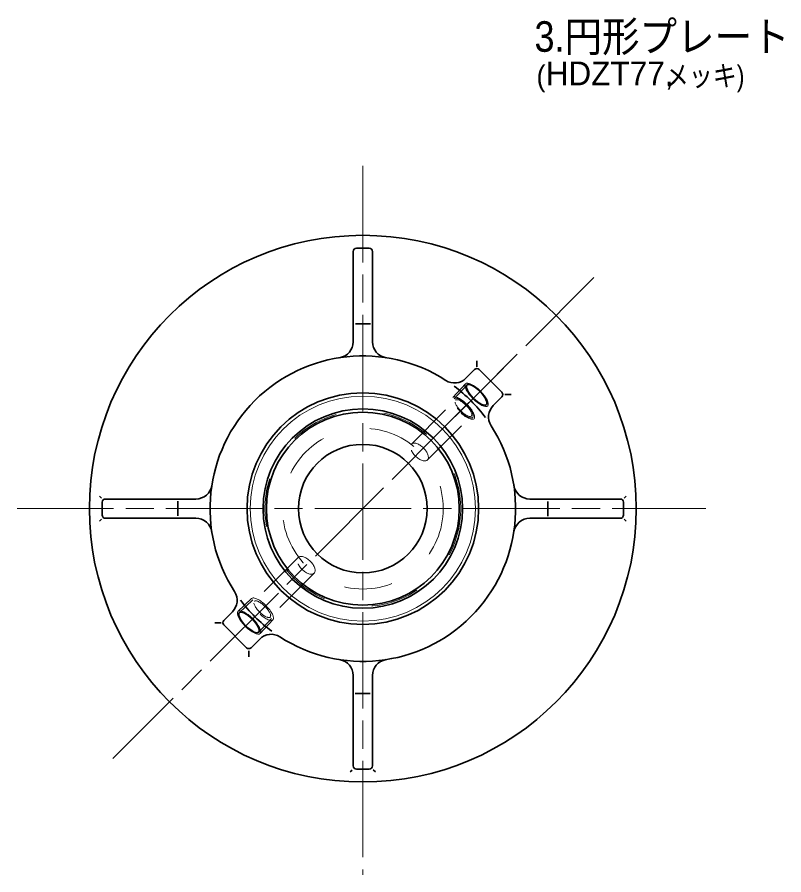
# Model space of a CAD drawing. Units: millimetres at full size, sheet at 1:2.5; details may follow other scales. Extents: x 2407 to 4087, y 1161 to 2364.
# Drawn here: x 3264.2 to 3502.5, y 1442.2 to 1708.9 of the extents above; entities that cross this region are included whole.
import ezdxf
from ezdxf.enums import TextEntityAlignment as Align

# ---------------------------------------------------------------- set-up
doc = ezdxf.new("R2010")
doc.units = ezdxf.units.MM
doc.header["$LTSCALE"] = 2.5
doc.linetypes.add('CHAIN', pattern=[18.5, 12, -1.5, 3.5, -1.5])
doc.linetypes.add('DASHED_SPACED', pattern=[12, 6, -6])
for name, color, linetype, lineweight in [('1外形線', 7, 'Continuous', 35), ('2細い実線', 3, 'Continuous', 20), ('3隠れ線', 2, 'DASHED_SPACED', 13), ('4中心線', 1, 'CHAIN', 15)]:
    doc.layers.add(name, color=color, linetype=linetype, lineweight=lineweight)
doc.layers.add('9文字', color=7, linetype='Continuous')
doc.styles.add('Arial', font='')
doc.styles.add('ＭＳ Ｐゴシック', font='')
doc.styles.get('Arial').set_extended_font_data('Arial')
doc.styles.get('ＭＳ Ｐゴシック').set_extended_font_data('MS PGothic')

msp = doc.modelspace()

# ---------------------------------------------------------------- linework, layer by layer
at = {"layer": '1外形線'}
for p, q in [((3368.629, 1636.057), (3368.629, 1607.944)), ((3369.629, 1637.057), (3373.629, 1637.057)), ((3374.629, 1636.057), (3374.629, 1607.944)), ((3374.008, 1613.557), (3369.362, 1613.557)), ((3407.098, 1602.053), (3407.098, 1600.13)), ((3403.686, 1596.599), (3406.391, 1599.304)), ((3414.876, 1592.233), (3407.805, 1599.304)), ((3412.171, 1588.113), (3414.876, 1590.818)), ((3415.817, 1591.525), (3417.704, 1591.525)), ((3290.35, 1559.336), (3289.732, 1559.954)), ((3290.629, 1554.057), (3290.629, 1558.057)), ((3291.629, 1559.057), (3319.743, 1559.057)), ((3314.129, 1558.435), (3314.129, 1553.79)), ((3423.516, 1559.057), (3451.629, 1559.057)), ((3429.129, 1553.679), (3429.129, 1558.324)), ((3452.629, 1558.057), (3452.629, 1554.057)), ((3453.529, 1559.956), (3452.874, 1559.302)), ((3289.73, 1552.157), (3290.385, 1552.812)), ((3291.629, 1553.057), (3319.743, 1553.057)), ((3423.516, 1553.057), (3451.629, 1553.057)), ((3452.908, 1552.778), (3453.527, 1552.159)), ((3331.088, 1524), (3328.383, 1521.295)), ((3325.634, 1520.588), (3327.556, 1520.588)), ((3335.454, 1512.81), (3328.383, 1519.881)), ((3339.573, 1515.515), (3336.868, 1512.81)), ((3336.161, 1511.869), (3336.161, 1509.982)), ((3368.629, 1504.17), (3368.629, 1476.057)), ((3374.629, 1504.17), (3374.629, 1476.057)), ((3369.251, 1498.557), (3373.897, 1498.557)), ((3373.629, 1475.057), (3369.629, 1475.057)), ((3368.35, 1474.778), (3367.732, 1474.159)), ((3375.529, 1474.157), (3374.874, 1474.812))]:
    msp.add_line(p, q, dxfattribs=at)
for radius in [85, 36, 31, 30, 20]:
    msp.add_circle((3371.629, 1556.057), radius, dxfattribs=at)
for centre, radius, start, end in [((3369.629, 1636.057), 1, 90, 180), ((3373.629, 1636.057), 1, 0, 90), ((3363.629, 1607.944), 5, 279.11496, 0), ((3379.629, 1607.944), 5, 180, 260.88504), ((3371.629, 1556.057), 47.5, 57.09445, 212.90555), ((3407.098, 1598.597), 1, 45, 135), ((3400.15, 1600.134), 5, 237.09445, 315), ((3371.629, 1556.057), 47.5, 36.56468, 53.26163), ((3414.169, 1591.525), 1, 315, 45), ((3415.707, 1584.578), 5, 135, 212.90555), ((3371.629, 1556.057), 47.5, 237.09445, 32.90555), ((3319.743, 1564.057), 5, 270, 350.88504), ((3423.516, 1564.057), 5, 189.11496, 270), ((3291.629, 1558.057), 1, 90, 180), ((3451.629, 1558.057), 1, 0, 90), ((3291.629, 1554.057), 1, 180, 270), ((3319.743, 1548.057), 5, 9.11496, 90), ((3423.516, 1548.057), 5, 90, 170.88504), ((3451.629, 1554.057), 1, 270, 0), ((3327.552, 1527.536), 5, 315, 32.90555), ((3371.629, 1556.057), 47.5, 216.73837, 233.43532), ((3329.09, 1520.588), 1, 135, 225), ((3343.109, 1511.98), 5, 57.09445, 135), ((3336.161, 1513.517), 1, 225, 315), ((3363.629, 1504.17), 5, 0, 80.88504), ((3379.629, 1504.17), 5, 99.11496, 180), ((3369.629, 1476.057), 1, 180, 270), ((3373.629, 1476.057), 1, 270, 0)]:
    msp.add_arc(centre, radius, start, end, dxfattribs=at)
for centre in [(3407.019, 1591.446), (3336.24, 1520.668)]:
    msp.add_ellipse(centre, major_axis=(-3.029, 3.029), ratio=0.34202, dxfattribs=at)
at = {"layer": '2細い実線'}
msp.add_circle((3371.629, 1556.057), 35, dxfattribs=at)
for centre in [(3407.019, 1591.446), (3336.24, 1520.668)]:
    msp.add_ellipse(centre, major_axis=(-3.439, 3.439), ratio=0.34202, dxfattribs=at)
at = {"layer": '3隠れ線'}
for p, q in [((3399.597, 1590.629), (3403.579, 1594.885)), ((3400.007, 1590.218), (3403.99, 1594.475)), ((3386.76, 1576.137), (3400.424, 1589.801)), ((3391.71, 1571.188), (3405.374, 1584.851)), ((3351.531, 1540.908), (3337.885, 1527.262)), ((3356.48, 1535.958), (3342.835, 1522.312)), ((3337.058, 1528.09), (3332.801, 1524.107)), ((3337.468, 1527.679), (3333.212, 1523.696)), ((3343.252, 1521.896), (3339.269, 1517.639)), ((3343.662, 1521.485), (3339.68, 1517.228))]:
    msp.add_line(p, q, dxfattribs=at)
for radius in [30.428, 25]:
    msp.add_circle((3371.629, 1556.057), radius, dxfattribs=at)
for centre, major_axis, ratio in [((3402.899, 1587.326), (-3.302, 3.302), 0.34202), ((3402.899, 1587.326), (-2.892, 2.892), 0.34202), ((3402.899, 1587.326), (-2.475, 2.475), 0.34202), ((3389.235, 1573.662), (-2.475, 2.475), 0.507713), ((3354.005, 1538.433), (-2.475, 2.475), 0.51516), ((3340.36, 1524.787), (-3.302, 3.302), 0.34202), ((3340.36, 1524.787), (-2.475, 2.475), 0.34202)]:
    msp.add_ellipse(centre, major_axis=major_axis, ratio=ratio, dxfattribs=at)
at = {"layer": '4中心線'}
for p, q in [((3371.629, 1662.63), (3371.629, 1442.172)), ((3443.489, 1627.916), (3293.901, 1478.328)), ((3415.333, 1599.76), (3385.253, 1569.681)), ((3264.156, 1556.057), (3478.312, 1556.057))]:
    msp.add_line(p, q, dxfattribs=at)

# ---------------------------------------------------------------- texts
at = {"layer": '9文字', "style": 'ＭＳ Ｐゴシック', "width": 0.9}
msp.add_text('3.円形プレート', height=9.501, dxfattribs=at).set_placement((3504.307, 1702.889), align=Align.MIDDLE_RIGHT)
at = {"layer": '9文字', "style": 'ＭＳ Ｐゴシック'}
msp.add_text('(', height=6.433, dxfattribs=at).set_placement((3425.625, 1685.502), align=Align.BOTTOM_LEFT)
at = {"layer": '9文字'}
for s, height, style, width, p in [('HDZT77,', 7.386, 'Arial', 0.95, (3428.467, 1685.502)), ('メッキ)', 6.433, 'ＭＳ Ｐゴシック', 0.85, (3465.519, 1685.502))]:
    msp.add_text(s, height=height, dxfattribs=dict(at, style=style, width=width)).set_placement(p, align=Align.BOTTOM_LEFT)

doc.saveas('drawing.dxf')
